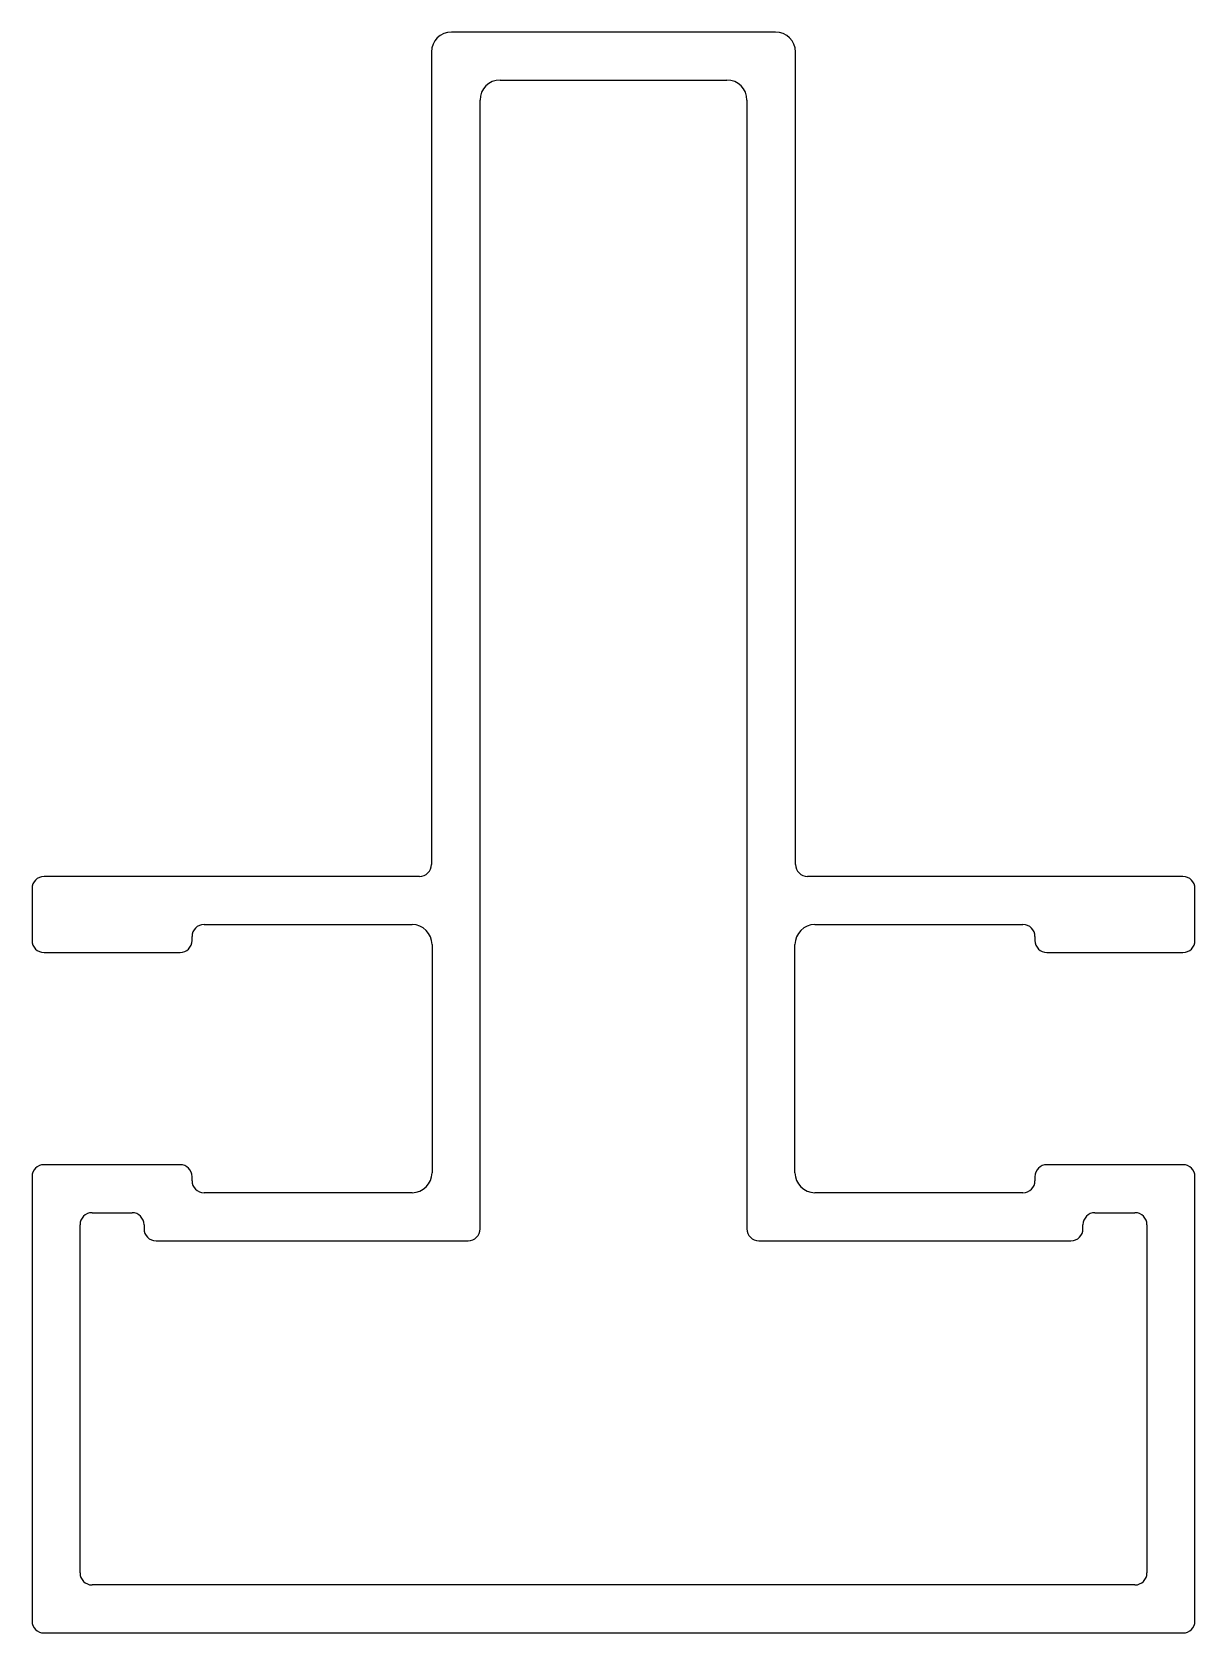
# Model space of a CAD drawing. Extents: x 2.8 to 31.9, y 2.8 to 42.8.
import ezdxf

# ---------------------------------------------------------------- set-up
doc = ezdxf.new("R2010")
doc.units = 0
doc.layers.get('0').update_dxf_attribs({"linetype": 'CONTINUOUS'})

msp = doc.modelspace()

# ---------------------------------------------------------------- linework, layer by layer
for p, q in [((21.416, 42.821, 2724.434), (13.316, 42.821, 2724.434)), ((12.816, 42.321, 2724.434), (12.816, 22.021, 2724.434)), ((21.916, 22.021, 2724.434), (21.916, 42.321, 2724.434)), ((14.531, 41.621, 2724.434), (20.202, 41.621, 2724.434)), ((14.031, 12.921, 2724.434), (14.031, 41.121, 2724.434)), ((20.702, 41.121, 2724.434), (20.702, 12.921, 2724.434)), ((12.516, 21.721, 2724.434), (3.131, 21.721, 2724.434)), ((31.602, 21.721, 2724.434), (22.216, 21.721, 2724.434)), ((2.831, 21.421, 2724.434), (2.831, 20.121, 2724.434)), ((31.902, 20.121, 2724.434), (31.902, 21.421, 2724.434)), ((7.131, 20.521, 2724.434), (12.331, 20.521, 2724.434)), ((22.402, 20.521, 2724.434), (27.602, 20.521, 2724.434)), ((6.831, 20.121, 2724.434), (6.831, 20.221, 2724.434)), ((12.831, 20.021, 2724.434), (12.831, 14.321, 2724.434)), ((21.902, 14.321, 2724.434), (21.902, 20.021, 2724.434)), ((27.902, 20.221, 2724.434), (27.902, 20.121, 2724.434)), ((3.131, 19.821, 2724.434), (6.531, 19.821, 2724.434)), ((28.202, 19.821, 2724.434), (31.602, 19.821, 2724.434)), ((6.531, 14.521, 2724.434), (3.131, 14.521, 2724.434)), ((31.602, 14.521, 2724.434), (28.202, 14.521, 2724.434)), ((2.831, 14.221, 2724.434), (2.831, 3.121, 2724.434)), ((6.831, 14.121, 2724.434), (6.831, 14.221, 2724.434)), ((27.902, 14.221, 2724.434), (27.902, 14.121, 2724.434)), ((31.902, 3.121, 2724.434), (31.902, 14.221, 2724.434)), ((12.331, 13.821, 2724.434), (7.131, 13.821, 2724.434)), ((27.602, 13.821, 2724.434), (22.402, 13.821, 2724.434)), ((4.331, 13.321, 2724.434), (5.331, 13.321, 2724.434)), ((29.402, 13.321, 2724.434), (30.402, 13.321, 2724.434)), ((4.031, 4.321, 2724.434), (4.031, 13.021, 2724.434)), ((5.631, 13.021, 2724.434), (5.631, 12.921, 2724.434)), ((29.102, 12.921, 2724.434), (29.102, 13.021, 2724.434)), ((30.702, 13.021, 2724.434), (30.702, 4.321, 2724.434)), ((5.931, 12.621, 2724.434), (13.731, 12.621, 2724.434)), ((21.002, 12.621, 2724.434), (28.802, 12.621, 2724.434)), ((30.402, 4.021, 2724.434), (4.331, 4.021, 2724.434)), ((3.131, 2.821, 2724.434), (31.602, 2.821, 2724.434))]:
    msp.add_line(p, q)
for centre, radius, start, end in [((13.316, 42.321, 2724.434), 0.5, 90, 180), ((21.416, 42.321, 2724.434), 0.5, 0, 90), ((14.531, 41.121, 2724.434), 0.5, 90, 180), ((20.202, 41.121, 2724.434), 0.5, 0, 90), ((12.516, 22.021, 2724.434), 0.3, 270, 0), ((22.216, 22.021, 2724.434), 0.3, 180, 270), ((3.131, 21.421, 2724.434), 0.3, 90, 180), ((31.602, 21.421, 2724.434), 0.3, 0, 90), ((7.131, 20.221, 2724.434), 0.3, 90, 180), ((12.331, 20.021, 2724.434), 0.5, 360, 90), ((22.402, 20.021, 2724.434), 0.5, 90, 180), ((27.602, 20.221, 2724.434), 0.3, 0, 90), ((3.131, 20.121, 2724.434), 0.3, 180, 270), ((6.531, 20.121, 2724.434), 0.3, 270, 0), ((28.202, 20.121, 2724.434), 0.3, 180, 270), ((31.602, 20.121, 2724.434), 0.3, 270, 360), ((3.131, 14.221, 2724.434), 0.3, 90, 180), ((6.531, 14.221, 2724.434), 0.3, 0, 90), ((28.202, 14.221, 2724.434), 0.3, 90, 180), ((31.602, 14.221, 2724.434), 0.3, 0, 90), ((7.131, 14.121, 2724.434), 0.3, 180, 270), ((12.331, 14.321, 2724.434), 0.5, 270, 0), ((22.402, 14.321, 2724.434), 0.5, 180, 270), ((27.602, 14.121, 2724.434), 0.3, 270, 0), ((4.331, 13.021, 2724.434), 0.3, 90, 180), ((5.331, 13.021, 2724.434), 0.3, 360, 90), ((29.402, 13.021, 2724.434), 0.3, 90, 180), ((30.402, 13.021, 2724.434), 0.3, 360, 90), ((5.931, 12.921, 2724.434), 0.3, 180, 270), ((13.731, 12.921, 2724.434), 0.3, 270, 0), ((21.002, 12.921, 2724.434), 0.3, 180, 270), ((28.802, 12.921, 2724.434), 0.3, 270, 0), ((4.331, 4.321, 2724.434), 0.3, 180, 270), ((30.402, 4.321, 2724.434), 0.3, 270, 0), ((3.131, 3.121, 2724.434), 0.3, 180, 270), ((31.602, 3.121, 2724.434), 0.3, 270, 0)]:
    msp.add_arc(centre, radius, start, end)

doc.saveas('drawing.dxf')
